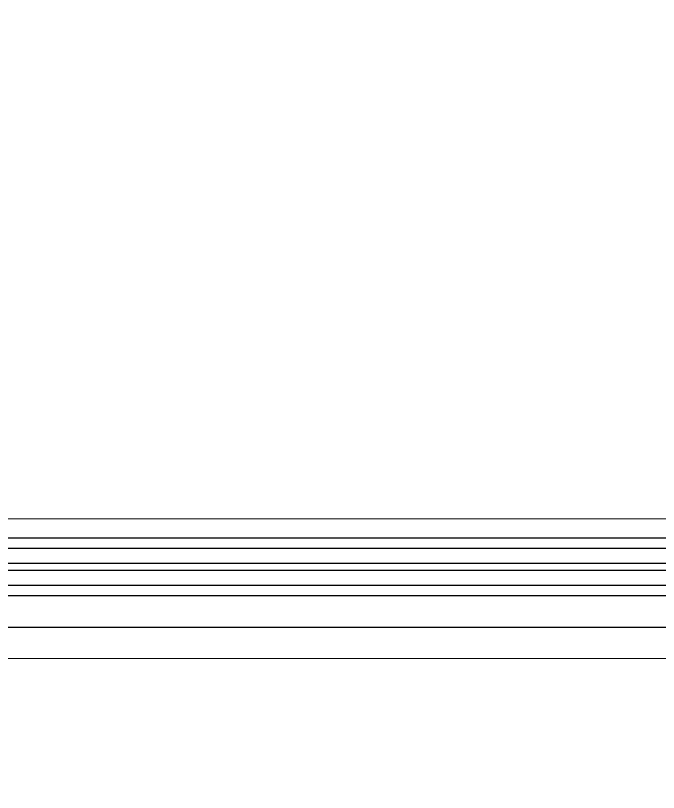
# Model space of a CAD drawing. Header units: metres. Extents: x -2111 to 158, y 19 to 1277.
# Drawn here: x 53.8478 to 54.201, y 20.9829 to 21.4096 of the extents above; entities that cross this region are included whole.
import ezdxf

# ---------------------------------------------------------------- set-up
doc = ezdxf.new("R2010")
doc.units = ezdxf.units.M
doc.header["$PDMODE"] = 35
doc.header["$PDSIZE"] = 0.03
doc.linetypes.add('Xref_level ST-8$0$DASHDOT', pattern=[25.4, 12.7, -6.35, 0, -6.35])
doc.layers.get('Defpoints').update_dxf_attribs({"color": 4})
doc.layers.add('Окна', color=7, linetype='Continuous', lineweight=9, true_color=0x0080c0)
doc.layers.add('Оси', color=250, linetype='Xref_level ST-8$0$DASHDOT', lineweight=5)
doc.layers.add('Привязки', color=7, linetype='Continuous', lineweight=9)
doc.styles.add('Норм 2.5', font='isocpeur.ttf', dxfattribs={"height": 2.5})
doc.dimstyles.new('Норм Оси', dxfattribs={"dimtxt": 2.5, "dimasz": 2, "dimexe": 1, "dimexo": 0.6267, "dimgap": 0.81, "dimtad": 1, "dimdec": 0, "dimlfac": 1000, "dimrnd": 10, "dimzin": 0, "dimtxsty": 'Норм 2.5', "dimblk": 'OBLIQUE', "dimcen": 0.9, "dimdle": 1.2, "dimclrd": 256, "dimclrt": 256, "dimadec": 3, "dimazin": 0, "dimtfac": 1, "dimtdec": 0, "dimtofl": 0, "dimtmove": 0, "dimatfit": 3, "dimfxl": 1, "dimtfill": 1, "dimtolj": 1, "dimtzin": 0, "dimlwd": -1, "dimlwe": -1, "dimarcsym": 0})

# ---------------------------------------------------------------- blocks, each defined once
blk = doc.blocks.new('ОК-1 1200 (ширина проема)')
at = {"linetype": 'ByBlock', "ltscale": 500}
for p, q in [((138.6341880499385, 97), (1060.148289091885, 96.58670668082777)), ((1063.187866458204, 37.00000000023283), (136.8121335413307, 37)), ((88.11598111875355, 20), (1110.666496023536, 20.41329331940506))]:
    blk.add_line(p, q, dxfattribs=at)
for points in [[(126.6961524225771, 80.40000000002328), (126.6961524225771, 86.40000000002328), (1073.303847576957, 86.39999999990687), (1073.303847576957, 80.39999999990687)], [(126.6961524225771, 68.39999999979045), (126.6961524225771, 72.39999999979045), (1073.303847576957, 72.39999999990687), (1073.303847576957, 68.39999999990687)], [(126.6961524225771, 54.4000000001397), (126.6961524225771, 60.4000000001397), (1073.303847576957, 60.39999999990687), (1073.303847576957, 54.39999999990687)]]:
    blk.add_lwpolyline(points, close=True, dxfattribs=at)
blk = doc.blocks.new('_Oblique')
at = {"color": 0, "linetype": 'ByBlock', "lineweight": -2}
blk.add_line((-0.5, -0.5), (0.5, 0.5), dxfattribs=at)
blk = doc.blocks.new('*D190')
at = {"layer": 'Defpoints', "color": 0}
for p in [(58.67563292777595, 22.46447768556881), (58.67563292777595, 20.46367228226995), (52.67563292777595, 20.22921698802406)]:
    blk.add_point(p, dxfattribs=at)
at = {"layer": 'Привязки', "color": 0}
for p, q in [((58.67563292777595, 22.41434168556881), (58.67563292777595, 20.38367228226995)), ((52.67563292777595, 20.27935298802406), (52.67563292777595, 20.54367228226995))]:
    blk.add_line(p, q, dxfattribs=at)
at = {"layer": 'Привязки'}
blk.add_line((52.57963292777595, 20.46367228226995), (58.77163292777595, 20.46367228226995), dxfattribs=at)
at = {"layer": 'Привязки', "xscale": 0.16, "yscale": 0.16, "zscale": 0.16, "rotation": 180}
blk.add_blockref('_Oblique', (52.67563292777595, 20.46367228226995), dxfattribs=at)
at = {"layer": 'Привязки', "xscale": 0.16, "yscale": 0.16, "zscale": 0.16}
blk.add_blockref('_Oblique', (58.67563292777595, 20.46367228226995), dxfattribs=at)
at = {"layer": 'Привязки', "insert": (55.67563292777595, 20.62847228226995), "char_height": 0.2, "attachment_point": 5, "style": 'Норм 2.5', "bg_fill": 3, "box_fill_scale": 1.1, "bg_fill_color": 256, "bg_fill_true_color": 13158600, "bg_fill_transparency": 0}
blk.add_mtext('\\A1;6000', dxfattribs=at)

msp = doc.modelspace()

# ---------------------------------------------------------------- linework, layer by layer
at = {"layer": 'Оси'}
msp.add_line((71.88813894067474, 21.33646920132674), (48.74342079341477, 21.33646920132674), dxfattribs=at)

# ---------------------------------------------------------------- block references
at = {"layer": 'Окна', "color": 7, "xscale": 0.001, "yscale": 0.001, "zscale": 0.001}
msp.add_blockref('ОК-1 1200 (ширина проема)', (53.57563292777559, 21.03646920132678), dxfattribs=at)

# ---------------------------------------------------------------- next in the draw order: dimensions: what is measured, and where the dimension line sits
at = {"layer": 'Привязки'}
dim = msp.add_linear_dim(base=(58.67563292777595, 20.46367228226995), p1=(52.67563292777595, 20.22921698802406), p2=(58.67563292777595, 22.46447768556881), dimstyle='Норм Оси', dxfattribs=at)
dim.commit()
dim.dimension.update_dxf_attribs({"geometry": '*D190', "text_midpoint": (55.67563292777595, 20.62847228226995)})

doc.saveas('drawing.dxf')
